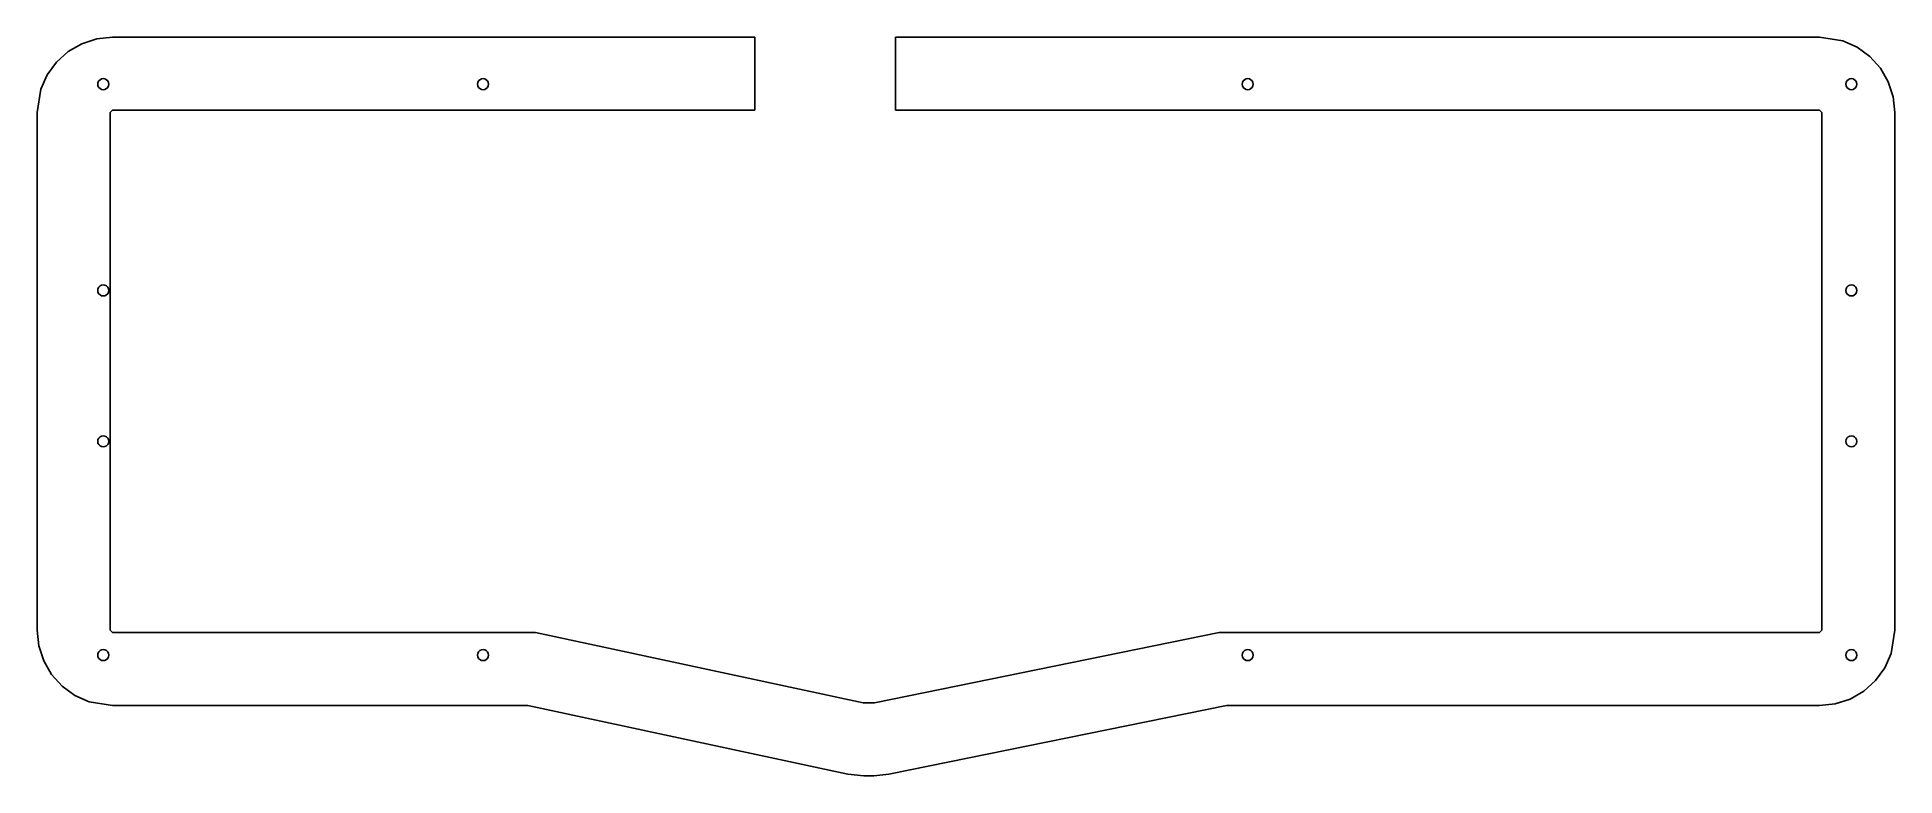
# Model space of a CAD drawing. Header units: metres. Extents: x -41 to 329, y -119 to 27.
import ezdxf

# ---------------------------------------------------------------- set-up
doc = ezdxf.new("R2010")
doc.units = ezdxf.units.M

msp = doc.modelspace()

# ---------------------------------------------------------------- linework, layer by layer
for p, q in [((-31.7417, 26.0479), (-34.4574, 24.48)), ((-28.7593, 27.0169), (-31.7417, 26.0479)), ((-25.6406, 27.3447), (-28.7593, 27.0169)), ((102, 27.3447), (-25.6406, 27.3447)), ((102, 12.8447), (102, 27.3447)), ((313.639, 27.3447), (130, 27.3447)), ((130, 27.3447), (130, 12.8447)), ((318.274, 26.6106), (313.639, 27.3447)), ((321.139, 25.3351), (318.274, 26.6106)), ((-36.7878, 22.3817), (-38.631, 19.8447)), ((-34.4574, 24.48), (-36.7878, 22.3817)), ((323.676, 23.4919), (321.139, 25.3351)), ((325.774, 21.1615), (323.676, 23.4919)), ((-38.631, 19.8447), (-39.9065, 16.98)), ((-28.5462, 18.3399), (-28.3899, 18.6466)), ((-28.3899, 18.6466), (-28.1466, 18.8899)), ((-28.1466, 18.8899), (-27.8399, 19.0462)), ((-27.8399, 19.0462), (-27.5, 19.1)), ((-27.5, 19.1), (-27.1601, 19.0462)), ((-27.1601, 19.0462), (-26.8534, 18.8899)), ((-26.8534, 18.8899), (-26.6101, 18.6466)), ((-26.6101, 18.6466), (-26.4538, 18.3399)), ((46.9538, 18.3399), (47.1101, 18.6466)), ((47.1101, 18.6466), (47.3534, 18.8899)), ((47.3534, 18.8899), (47.6601, 19.0462)), ((47.6601, 19.0462), (48, 19.1)), ((48, 19.1), (48.3399, 19.0462)), ((48.3399, 19.0462), (48.6466, 18.8899)), ((48.6466, 18.8899), (48.8899, 18.6466)), ((48.8899, 18.6466), (49.0462, 18.3399)), ((198.954, 18.3399), (199.11, 18.6466)), ((199.11, 18.6466), (199.353, 18.8899)), ((199.353, 18.8899), (199.66, 19.0462)), ((199.66, 19.0462), (200, 19.1)), ((200, 19.1), (200.34, 19.0462)), ((200.34, 19.0462), (200.647, 18.8899)), ((200.647, 18.8899), (200.89, 18.6466)), ((200.89, 18.6466), (201.046, 18.3399)), ((318.954, 18.3399), (319.11, 18.6466)), ((319.11, 18.6466), (319.353, 18.8899)), ((319.353, 18.8899), (319.66, 19.0462)), ((319.66, 19.0462), (320, 19.1)), ((320, 19.1), (320.34, 19.0462)), ((320.34, 19.0462), (320.647, 18.8899)), ((320.647, 18.8899), (320.89, 18.6466)), ((320.89, 18.6466), (321.046, 18.3399)), ((327.342, 18.4458), (325.774, 21.1615)), ((-39.9065, 16.98), (-40.6406, 12.3447)), ((-28.6, 18), (-28.5462, 18.3399)), ((-28.5462, 17.6601), (-28.6, 18)), ((-28.3899, 17.3534), (-28.5462, 17.6601)), ((-28.1466, 17.1101), (-28.3899, 17.3534)), ((-27.8399, 16.9538), (-28.1466, 17.1101)), ((-27.5, 16.9), (-27.8399, 16.9538)), ((-27.1601, 16.9538), (-27.5, 16.9)), ((-26.8534, 17.1101), (-27.1601, 16.9538)), ((-26.6101, 17.3534), (-26.8534, 17.1101)), ((-26.4538, 17.6601), (-26.6101, 17.3534)), ((-26.4538, 18.3399), (-26.4, 18)), ((-26.4, 18), (-26.4538, 17.6601)), ((46.9, 18), (46.9538, 18.3399)), ((46.9538, 17.6601), (46.9, 18)), ((47.1101, 17.3534), (46.9538, 17.6601)), ((47.3534, 17.1101), (47.1101, 17.3534)), ((47.6601, 16.9538), (47.3534, 17.1101)), ((48, 16.9), (47.6601, 16.9538)), ((48.3399, 16.9538), (48, 16.9)), ((48.6466, 17.1101), (48.3399, 16.9538)), ((48.8899, 17.3534), (48.6466, 17.1101)), ((49.0462, 17.6601), (48.8899, 17.3534)), ((49.0462, 18.3399), (49.1, 18)), ((49.1, 18), (49.0462, 17.6601)), ((198.9, 18), (198.954, 18.3399)), ((198.954, 17.6601), (198.9, 18)), ((199.11, 17.3534), (198.954, 17.6601)), ((199.353, 17.1101), (199.11, 17.3534)), ((199.66, 16.9538), (199.353, 17.1101)), ((200, 16.9), (199.66, 16.9538)), ((200.34, 16.9538), (200, 16.9)), ((200.647, 17.1101), (200.34, 16.9538)), ((200.89, 17.3534), (200.647, 17.1101)), ((201.046, 17.6601), (200.89, 17.3534)), ((201.046, 18.3399), (201.1, 18)), ((201.1, 18), (201.046, 17.6601)), ((318.9, 18), (318.954, 18.3399)), ((318.954, 17.6601), (318.9, 18)), ((319.11, 17.3534), (318.954, 17.6601)), ((319.353, 17.1101), (319.11, 17.3534)), ((319.66, 16.9538), (319.353, 17.1101)), ((320, 16.9), (319.66, 16.9538)), ((320.34, 16.9538), (320, 16.9)), ((320.647, 17.1101), (320.34, 16.9538)), ((320.89, 17.3534), (320.647, 17.1101)), ((321.046, 17.6601), (320.89, 17.3534)), ((321.046, 18.3399), (321.1, 18)), ((321.1, 18), (321.046, 17.6601)), ((328.311, 15.4634), (327.342, 18.4458)), ((328.639, 12.3447), (328.311, 15.4634)), ((-40.6406, 12.3447), (-40.6406, -90.5322)), ((-26.1406, 12.3447), (-25.6406, 12.8447)), ((-26.1406, -90.5322), (-26.1406, 12.3447)), ((-25.6406, 12.8447), (102, 12.8447)), ((130, 12.8447), (313.639, 12.8447)), ((313.639, 12.8447), (314.139, 12.3447)), ((314.139, 12.3447), (314.139, -90.5254)), ((328.639, -90.5254), (328.639, 12.3447)), ((-28.3899, -22.3534), (-28.1466, -22.1101)), ((-28.1466, -22.1101), (-27.8399, -21.9538)), ((-27.8399, -21.9538), (-27.5, -21.9)), ((-27.5, -21.9), (-27.1601, -21.9538)), ((-27.1601, -21.9538), (-26.8534, -22.1101)), ((-26.8534, -22.1101), (-26.6101, -22.3534)), ((319.11, -22.3534), (319.353, -22.1101)), ((319.353, -22.1101), (319.66, -21.9538)), ((319.66, -21.9538), (320, -21.9)), ((320, -21.9), (320.34, -21.9538)), ((320.34, -21.9538), (320.647, -22.1101)), ((320.647, -22.1101), (320.89, -22.3534)), ((-28.6, -23), (-28.5462, -22.6601)), ((-28.5462, -23.3399), (-28.6, -23)), ((-28.5462, -22.6601), (-28.3899, -22.3534)), ((-28.3899, -23.6466), (-28.5462, -23.3399)), ((-28.1466, -23.8899), (-28.3899, -23.6466)), ((-27.8399, -24.0462), (-28.1466, -23.8899)), ((-27.5, -24.1), (-27.8399, -24.0462)), ((-27.1601, -24.0462), (-27.5, -24.1)), ((-26.8534, -23.8899), (-27.1601, -24.0462)), ((-26.6101, -23.6466), (-26.8534, -23.8899)), ((-26.6101, -22.3534), (-26.4538, -22.6601)), ((-26.4538, -23.3399), (-26.6101, -23.6466)), ((-26.4538, -22.6601), (-26.4, -23)), ((-26.4, -23), (-26.4538, -23.3399)), ((318.9, -23), (318.954, -22.6601)), ((318.954, -23.3399), (318.9, -23)), ((318.954, -22.6601), (319.11, -22.3534)), ((319.11, -23.6466), (318.954, -23.3399)), ((319.353, -23.8899), (319.11, -23.6466)), ((319.66, -24.0462), (319.353, -23.8899)), ((320, -24.1), (319.66, -24.0462)), ((320.34, -24.0462), (320, -24.1)), ((320.647, -23.8899), (320.34, -24.0462)), ((320.89, -23.6466), (320.647, -23.8899)), ((320.89, -22.3534), (321.046, -22.6601)), ((321.046, -23.3399), (320.89, -23.6466)), ((321.046, -22.6601), (321.1, -23)), ((321.1, -23), (321.046, -23.3399)), ((-28.6, -53), (-28.5462, -52.6601)), ((-28.5462, -53.3399), (-28.6, -53)), ((-28.5462, -52.6601), (-28.3899, -52.3534)), ((-28.3899, -53.6466), (-28.5462, -53.3399)), ((-28.3899, -52.3534), (-28.1466, -52.1101)), ((-28.1466, -53.8899), (-28.3899, -53.6466)), ((-28.1466, -52.1101), (-27.8399, -51.9538)), ((-27.8399, -54.0462), (-28.1466, -53.8899)), ((-27.8399, -51.9538), (-27.5, -51.9)), ((-27.5, -54.1), (-27.8399, -54.0462)), ((-27.5, -51.9), (-27.1601, -51.9538)), ((-27.1601, -54.0462), (-27.5, -54.1)), ((-27.1601, -51.9538), (-26.8534, -52.1101)), ((-26.8534, -53.8899), (-27.1601, -54.0462)), ((-26.8534, -52.1101), (-26.6101, -52.3534)), ((-26.6101, -53.6466), (-26.8534, -53.8899)), ((-26.6101, -52.3534), (-26.4538, -52.6601)), ((-26.4538, -53.3399), (-26.6101, -53.6466)), ((-26.4538, -52.6601), (-26.4, -53)), ((-26.4, -53), (-26.4538, -53.3399)), ((318.9, -53), (318.954, -52.6601)), ((318.954, -53.3399), (318.9, -53)), ((318.954, -52.6601), (319.11, -52.3534)), ((319.11, -53.6466), (318.954, -53.3399)), ((319.11, -52.3534), (319.353, -52.1101)), ((319.353, -53.8899), (319.11, -53.6466)), ((319.353, -52.1101), (319.66, -51.9538)), ((319.66, -54.0462), (319.353, -53.8899)), ((319.66, -51.9538), (320, -51.9)), ((320, -54.1), (319.66, -54.0462)), ((320, -51.9), (320.34, -51.9538)), ((320.34, -54.0462), (320, -54.1)), ((320.34, -51.9538), (320.647, -52.1101)), ((320.647, -53.8899), (320.34, -54.0462)), ((320.647, -52.1101), (320.89, -52.3534)), ((320.89, -53.6466), (320.647, -53.8899)), ((320.89, -52.3534), (321.046, -52.6601)), ((321.046, -53.3399), (320.89, -53.6466)), ((321.046, -52.6601), (321.1, -53)), ((321.1, -53), (321.046, -53.3399)), ((-40.6406, -90.5322), (-40.3128, -93.6509)), ((-25.6406, -91.0322), (-26.1406, -90.5322)), ((58.4148, -91.0322), (-25.6406, -91.0322)), ((123.574, -104.985), (58.4148, -91.0322)), ((194.309, -91.0254), (125.779, -104.986)), ((313.639, -91.0254), (194.309, -91.0254)), ((314.139, -90.5254), (313.639, -91.0254)), ((327.905, -95.1606), (328.639, -90.5254)), ((-40.3128, -93.6509), (-39.3438, -96.6333)), ((-28.6, -95.5), (-28.5462, -95.1601)), ((-28.5462, -95.8399), (-28.6, -95.5)), ((-28.5462, -95.1601), (-28.3899, -94.8534)), ((-28.3899, -96.1466), (-28.5462, -95.8399)), ((-28.3899, -94.8534), (-28.1466, -94.6101)), ((-28.1466, -94.6101), (-27.8399, -94.4538)), ((-27.8399, -94.4538), (-27.5, -94.4)), ((-27.5, -94.4), (-27.1601, -94.4538)), ((-27.1601, -94.4538), (-26.8534, -94.6101)), ((-26.8534, -94.6101), (-26.6101, -94.8534)), ((-26.6101, -94.8534), (-26.4538, -95.1601)), ((-26.4538, -95.8399), (-26.6101, -96.1466)), ((-26.4538, -95.1601), (-26.4, -95.5)), ((-26.4, -95.5), (-26.4538, -95.8399)), ((46.9, -95.5), (46.9538, -95.1601)), ((46.9538, -95.8399), (46.9, -95.5)), ((46.9538, -95.1601), (47.1101, -94.8534)), ((47.1101, -96.1466), (46.9538, -95.8399)), ((47.1101, -94.8534), (47.3534, -94.6101)), ((47.3534, -94.6101), (47.6601, -94.4538)), ((47.6601, -94.4538), (48, -94.4)), ((48, -94.4), (48.3399, -94.4538)), ((48.3399, -94.4538), (48.6466, -94.6101)), ((48.6466, -94.6101), (48.8899, -94.8534)), ((48.8899, -94.8534), (49.0462, -95.1601)), ((49.0462, -95.8399), (48.8899, -96.1466)), ((49.0462, -95.1601), (49.1, -95.5)), ((49.1, -95.5), (49.0462, -95.8399)), ((198.9, -95.5), (198.954, -95.1601)), ((198.954, -95.8399), (198.9, -95.5)), ((198.954, -95.1601), (199.11, -94.8534)), ((199.11, -96.1466), (198.954, -95.8399)), ((199.11, -94.8534), (199.353, -94.6101)), ((199.353, -94.6101), (199.66, -94.4538)), ((199.66, -94.4538), (200, -94.4)), ((200, -94.4), (200.34, -94.4538)), ((200.34, -94.4538), (200.647, -94.6101)), ((200.647, -94.6101), (200.89, -94.8534)), ((200.89, -94.8534), (201.046, -95.1601)), ((201.046, -95.8399), (200.89, -96.1466)), ((201.046, -95.1601), (201.1, -95.5)), ((201.1, -95.5), (201.046, -95.8399)), ((318.9, -95.5), (318.954, -95.1601)), ((318.954, -95.8399), (318.9, -95.5)), ((318.954, -95.1601), (319.11, -94.8534)), ((319.11, -96.1466), (318.954, -95.8399)), ((319.11, -94.8534), (319.353, -94.6101)), ((319.353, -94.6101), (319.66, -94.4538)), ((319.66, -94.4538), (320, -94.4)), ((320, -94.4), (320.34, -94.4538)), ((320.34, -94.4538), (320.647, -94.6101)), ((320.647, -94.6101), (320.89, -94.8534)), ((320.89, -94.8534), (321.046, -95.1601)), ((321.046, -95.8399), (320.89, -96.1466)), ((321.046, -95.1601), (321.1, -95.5)), ((321.1, -95.5), (321.046, -95.8399)), ((326.629, -98.0254), (327.905, -95.1606)), ((-39.3438, -96.6333), (-37.7759, -99.349)), ((-37.7759, -99.349), (-35.6776, -101.679)), ((-28.1466, -96.3899), (-28.3899, -96.1466)), ((-27.8399, -96.5462), (-28.1466, -96.3899)), ((-27.5, -96.6), (-27.8399, -96.5462)), ((-27.1601, -96.5462), (-27.5, -96.6)), ((-26.8534, -96.3899), (-27.1601, -96.5462)), ((-26.6101, -96.1466), (-26.8534, -96.3899)), ((47.3534, -96.3899), (47.1101, -96.1466)), ((47.6601, -96.5462), (47.3534, -96.3899)), ((48, -96.6), (47.6601, -96.5462)), ((48.3399, -96.5462), (48, -96.6)), ((48.6466, -96.3899), (48.3399, -96.5462)), ((48.8899, -96.1466), (48.6466, -96.3899)), ((199.353, -96.3899), (199.11, -96.1466)), ((199.66, -96.5462), (199.353, -96.3899)), ((200, -96.6), (199.66, -96.5462)), ((200.34, -96.5462), (200, -96.6)), ((200.647, -96.3899), (200.34, -96.5462)), ((200.89, -96.1466), (200.647, -96.3899)), ((319.353, -96.3899), (319.11, -96.1466)), ((319.66, -96.5462), (319.353, -96.3899)), ((320, -96.6), (319.66, -96.5462)), ((320.34, -96.5462), (320, -96.6)), ((320.647, -96.3899), (320.34, -96.5462)), ((320.89, -96.1466), (320.647, -96.3899)), ((324.786, -100.562), (326.629, -98.0254)), ((-35.6776, -101.679), (-33.1406, -103.523)), ((319.74, -104.229), (322.455, -102.661)), ((322.455, -102.661), (324.786, -100.562)), ((-33.1406, -103.523), (-30.2759, -104.798)), ((-30.2759, -104.798), (-25.6406, -105.532)), ((-25.6406, -105.532), (56.8797, -105.532)), ((56.8797, -105.532), (120.538, -119.164)), ((123.679, -104.996), (123.574, -104.985)), ((125.679, -104.996), (123.679, -104.996)), ((125.779, -104.986), (125.679, -104.996)), ((128.673, -119.194), (195.771, -105.525)), ((195.771, -105.525), (313.639, -105.525)), ((313.639, -105.525), (316.757, -105.198)), ((316.757, -105.198), (319.74, -104.229)), ((120.538, -119.164), (123.679, -119.496)), ((123.679, -119.496), (125.679, -119.496)), ((125.679, -119.496), (128.673, -119.194))]:
    msp.add_line(p, q)

doc.saveas('drawing.dxf')
